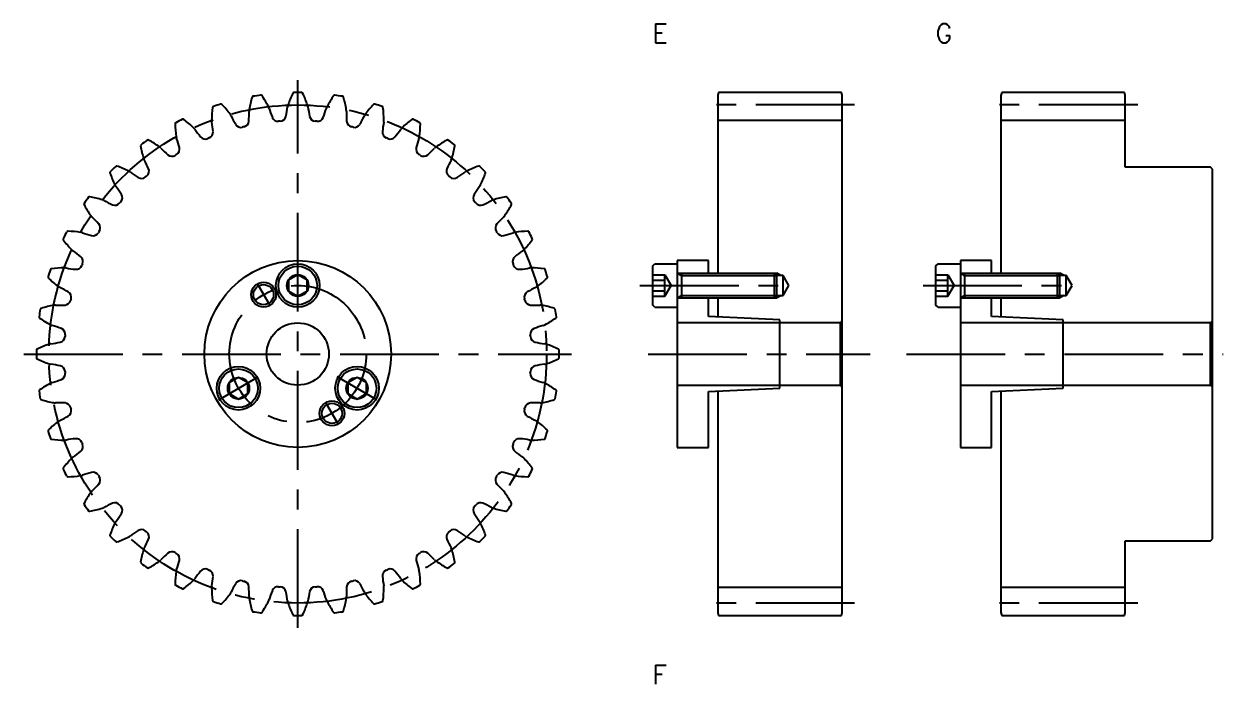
# Model space of a CAD drawing. Extents: x -2 to 191, y -18 to 208.
# Drawn here: x -2 to 190.7, y 102 to 208 of the extents above; entities that cross this region are included whole.
import ezdxf

# ---------------------------------------------------------------- set-up
doc = ezdxf.new("R2010")
doc.units = 0
doc.header["$LTSCALE"] = 0.5
doc.linetypes.add('CENTER', pattern=[50.8, 31.75, -6.35, 6.35, -6.35])
for name, color, linetype in [('MSM_CENTER', 1, 'CENTER'), ('MSM_CONTINUOUS', 7, 'CONTINUOUS'), ('MSM_NARROW', 5, 'CONTINUOUS'), ('MSM_PART_NUMBER', 7, 'CONTINUOUS')]:
    doc.layers.add(name, color=color, linetype=linetype)
doc.styles.get("Standard").update_dxf_attribs({"font": 'txt.shx', "height": 1, "bigfont": 'bigfont.shx'})

# ---------------------------------------------------------------- blocks, each defined once
blk = doc.blocks.new('*U6')
at = {"layer": 'MSM_PART_NUMBER'}
blk.add_text('F', height=3, dxfattribs=at).set_placement((99, 102))
blk = doc.blocks.new('*U8')
at = {"layer": 'MSM_PART_NUMBER'}
blk.add_text('E', height=3, dxfattribs=at).set_placement((99, 205))
blk = doc.blocks.new('*U9')
at = {"layer": 'MSM_PART_NUMBER'}
blk.add_text('G', height=3, dxfattribs=at).set_placement((144.5, 205))

msp = doc.modelspace()

# ---------------------------------------------------------------- linework, layer by layer
at = {"layer": 'MSM_CENTER'}
for p, q in [((42, 111), (42, 199)), ((131.5, 195), (107.5, 195)), ((177, 195), (153, 195)), ((35.45, 166.34), (37.55, 162.71)), ((97, 166), (121.51, 166)), ((142.5, 166), (167.01, 166)), ((-2, 155), (86, 155)), ((98.32, 155), (134, 155)), ((139.81, 155), (190.7, 155)), ((29.29, 147.66), (35.66, 151.34)), ((54.71, 147.66), (48.34, 151.34)), ((48.55, 143.66), (46.45, 147.29)), ((131.5, 115), (107.5, 115)), ((177, 115), (153, 115))]:
    msp.add_line(p, q, dxfattribs=at)
for radius in [40, 11]:
    msp.add_circle((42, 155), radius, dxfattribs=at)
at = {"layer": 'MSM_CONTINUOUS'}
for p, q in [((109.63, 197), (109.5, 196.5)), ((129.37, 197), (109.63, 197)), ((129.5, 196.5), (129.37, 197)), ((155.13, 197), (155, 196.5)), ((174.87, 197), (155.13, 197)), ((175, 196.5), (174.87, 197)), ((109.5, 196.5), (109.5, 168)), ((129.5, 113.5), (129.5, 196.5)), ((155, 196.5), (155, 168)), ((175, 185), (175, 196.5)), ((129.5, 192.5), (109.5, 192.5)), ((175, 192.5), (155, 192.5)), ((188.7, 185), (175, 185)), ((189, 184.7), (188.7, 185)), ((189, 125.3), (189, 184.7)), ((103, 170), (103, 140)), ((108, 170), (103, 170)), ((108, 168), (108, 170)), ((148.5, 170), (148.5, 140)), ((153.5, 170), (148.5, 170)), ((153.5, 168), (153.5, 170)), ((42, 167.73), (40.5, 166.87)), ((43.5, 166.87), (42, 167.73)), ((99, 169.1), (99.4, 169.5)), ((99, 169.1), (99, 162.9)), ((99, 167.73), (101, 167.73)), ((99.4, 169.5), (103, 169.5)), ((101, 167.73), (102, 166)), ((101, 164.27), (101, 167.73)), ((103, 168), (118.62, 168)), ((103.66, 168), (103.66, 164)), ((118.62, 164), (118.62, 168)), ((119, 167.62), (118.62, 168)), ((144.5, 169.1), (144.9, 169.5)), ((144.5, 169.1), (144.5, 162.9)), ((144.5, 167.73), (146.5, 167.73)), ((144.9, 169.5), (148.5, 169.5)), ((146.5, 167.73), (147.5, 166)), ((146.5, 164.27), (146.5, 167.73)), ((148.5, 168), (164.12, 168)), ((149.16, 168), (149.16, 164)), ((164.12, 164), (164.12, 168)), ((164.5, 167.62), (164.12, 168)), ((40.5, 166.87), (40.5, 165.13)), ((43.5, 165.13), (43.5, 166.87)), ((99, 166.87), (101, 166.87)), ((101, 164.27), (102, 166)), ((120, 167.62), (119, 167.62)), ((119, 164.38), (119, 167.62)), ((120.94, 166), (120, 167.62)), ((120, 164.38), (120, 167.62)), ((120, 164.38), (120.94, 166)), ((144.5, 166.87), (146.5, 166.87)), ((146.5, 164.27), (147.5, 166)), ((165.5, 167.62), (164.5, 167.62)), ((164.5, 164.38), (164.5, 167.62)), ((166.44, 166), (165.5, 167.62)), ((165.5, 164.38), (165.5, 167.62)), ((165.5, 164.38), (166.44, 166)), ((40.5, 165.13), (42, 164.27)), ((42, 164.27), (43.5, 165.13)), ((99, 165.13), (101, 165.13)), ((99, 164.27), (101, 164.27)), ((103, 164), (118.62, 164)), ((108, 161), (108, 164)), ((109.5, 164), (109.5, 160.93)), ((118.62, 164), (119, 164.38)), ((119, 164.38), (120, 164.38)), ((144.5, 165.13), (146.5, 165.13)), ((144.5, 164.27), (146.5, 164.27)), ((148.5, 164), (164.12, 164)), ((153.5, 161), (153.5, 164)), ((155, 164), (155, 160.93)), ((164.12, 164), (164.5, 164.38)), ((164.5, 164.38), (165.5, 164.38)), ((99.4, 162.5), (99, 162.9)), ((99.4, 162.5), (103, 162.5)), ((144.9, 162.5), (144.5, 162.9)), ((144.9, 162.5), (148.5, 162.5)), ((129.2, 160), (103, 160)), ((119.5, 160.5), (108, 161)), ((119.5, 149.5), (119.5, 160.5)), ((129.5, 160.3), (129.2, 160)), ((129.2, 150), (129.2, 160)), ((188.7, 160), (148.5, 160)), ((165, 160.5), (153.5, 161)), ((165, 149.5), (165, 160.5)), ((189, 160.3), (188.7, 160)), ((188.7, 150), (188.7, 160)), ((32.47, 151.23), (30.97, 150.37)), ((30.97, 150.37), (30.97, 148.63)), ((33.97, 150.37), (32.47, 151.23)), ((33.97, 148.63), (33.97, 150.37)), ((51.53, 151.23), (50.03, 150.37)), ((50.03, 150.37), (50.03, 148.63)), ((53.03, 150.37), (51.53, 151.23)), ((53.03, 148.63), (53.03, 150.37)), ((30.97, 148.63), (32.47, 147.77)), ((32.47, 147.77), (33.97, 148.63)), ((50.03, 148.63), (51.53, 147.77)), ((51.53, 147.77), (53.03, 148.63)), ((103, 150), (129.2, 150)), ((108, 149), (119.5, 149.5)), ((108, 140), (108, 149)), ((109.5, 149.07), (109.5, 113.5)), ((129.2, 150), (129.5, 149.7)), ((148.5, 150), (188.7, 150)), ((153.5, 149), (165, 149.5)), ((153.5, 140), (153.5, 149)), ((155, 149.07), (155, 113.5)), ((188.7, 150), (189, 149.7)), ((103, 140), (108, 140)), ((148.5, 140), (153.5, 140)), ((188.7, 125), (189, 125.3)), ((175, 113.5), (175, 125)), ((175, 125), (188.7, 125)), ((129.5, 117.5), (109.5, 117.5)), ((175, 117.5), (155, 117.5)), ((109.5, 113.5), (109.63, 113)), ((109.63, 113), (129.37, 113)), ((129.37, 113), (129.5, 113.5)), ((155, 113.5), (155.13, 113)), ((155.13, 113), (174.87, 113)), ((174.87, 113), (175, 113.5))]:
    msp.add_line(p, q, dxfattribs=at)
for centre, radius in [((42, 155), 15), ((42, 166), 3.5), ((42, 166), 3.1), ((42, 166), 1.73), ((36.5, 164.53), 1.62), ((42, 155), 5), ((32.47, 149.5), 3.5), ((32.47, 149.5), 3.1), ((51.53, 149.5), 3.5), ((51.53, 149.5), 3.1), ((32.47, 149.5), 1.73), ((51.53, 149.5), 1.73), ((47.5, 145.47), 1.62)]:
    msp.add_circle(centre, radius, dxfattribs=at)
for centre, radius, start, end in [((42, 155), 42, 98.1643, 99.8357), ((36.06, 196.38), 0.2, 35.6521, 98.1643), ((53.13, 190.9), 13.33, 153.3479, 162.25), ((41.39, 196.8), 0.2, 90.8357, 153.3478), ((42, 155), 42, 89.1643, 90.8357), ((42.61, 196.8), 0.2, 26.6521, 89.1643), ((30.87, 190.9), 13.33, 17.75, 26.6521), ((47.94, 196.38), 0.2, 81.8357, 144.3479), ((42, 155), 42, 80.1643, 81.8357), ((28.5, 194.56), 0.2, 108.8357, 171.3479), ((42, 155), 42, 107.1643, 108.8357), ((29.66, 194.94), 0.2, 44.6521, 107.1643), ((20.32, 185.71), 13.33, 35.75, 44.6521), ((47.37, 192.2), 13.33, 162.3479, 171.25), ((34.86, 196.19), 0.2, 99.8356, 162.3479), ((25.39, 188.72), 13.33, 26.75, 35.6521), ((35.83, 193.98), 1.65, 16.4896, 26.7501), ((24.5, 196.77), 16, 346.997, 352.5104), ((42, 194.47), 1.65, 162.2499, 172.5104), ((42, 194.47), 1.65, 7.4896, 17.7501), ((59.5, 196.77), 16, 187.4896, 193.003), ((48.17, 193.98), 1.65, 153.2499, 163.5104), ((58.61, 188.72), 13.33, 144.3479, 153.25), ((49.14, 196.19), 0.2, 17.6521, 80.1643), ((36.63, 192.2), 13.33, 8.75, 17.6521), ((63.68, 185.71), 13.33, 135.3479, 144.25), ((54.34, 194.94), 0.2, 72.8357, 135.3479), ((42, 155), 42, 71.1643, 72.8357), ((55.5, 194.56), 0.2, 8.6521, 71.1643), ((23.57, 192.52), 0.2, 53.6521, 116.1643), ((41.49, 192.59), 13.33, 171.3479, 180.25), ((29.8, 192.53), 1.65, 25.4896, 35.7501), ((45.74, 200.13), 16, 205.4896, 211.003), ((18.18, 193.52), 16, 355.997, 1.5104), ((35.83, 193.98), 1.65, 171.2499, 181.5104), ((52.75, 198.99), 16, 196.4896, 202.003), ((38.84, 193.37), 1, 202.003, 274.7056), ((39.12, 193.39), 1, 274.2944, 346.997), ((44.88, 193.39), 1, 193.003, 265.7056), ((45.16, 193.37), 1, 265.2944, 337.997), ((31.25, 198.99), 16, 337.997, 343.5104), ((48.17, 193.98), 1.65, 358.4896, 8.7501), ((65.82, 193.52), 16, 178.4896, 184.003), ((38.26, 200.13), 16, 328.997, 334.5104), ((54.2, 192.53), 1.65, 144.2499, 154.5104), ((42.51, 192.59), 13.33, 359.75, 8.6521), ((60.43, 192.52), 0.2, 63.8357, 126.3478), ((22.48, 191.96), 0.2, 117.8357, 180.3479), ((35.62, 192.04), 13.33, 180.3479, 189.25), ((42, 155), 42, 116.1643, 117.8357), ((15.78, 181.94), 13.33, 44.75, 53.6521), ((24.08, 190.16), 1.65, 34.4896, 44.7501), ((38.63, 200.16), 16, 214.4896, 220.003), ((29.8, 192.53), 1.65, 180.2499, 190.5104), ((12.45, 189.32), 16, 4.997, 10.5104), ((32.88, 192.4), 1, 211.003, 283.7056), ((42, 155), 37.5, 103.2944, 103.7056), ((33.15, 192.47), 1, 283.2944, 355.997), ((42, 155), 37.5, 94.2944, 94.7056), ((42, 155), 37.5, 85.2944, 85.7056), ((50.85, 192.47), 1, 184.003, 256.7056), ((42, 155), 37.5, 76.2944, 76.7056), ((51.12, 192.4), 1, 256.2944, 328.997), ((71.55, 189.32), 16, 169.4896, 175.003), ((54.2, 192.53), 1.65, 349.4896, 359.7501), ((45.37, 200.16), 16, 319.997, 325.5104), ((59.92, 190.16), 1.65, 135.2499, 145.5104), ((68.22, 181.94), 13.33, 126.3479, 135.25), ((42, 155), 42, 62.1643, 63.8357), ((48.38, 192.04), 13.33, 350.75, 359.6521), ((61.52, 191.96), 0.2, 359.6521, 62.1643), ((42, 155), 42, 125.1643, 126.8357), ((17.93, 189.17), 0.2, 62.6521, 125.1643), ((11.89, 177.51), 13.33, 53.75, 62.6521), ((24.08, 190.16), 1.65, 189.2499, 199.5104), ((7.45, 184.27), 16, 13.997, 19.5104), ((27.14, 190.52), 1, 220.003, 292.7056), ((42, 155), 37.5, 112.2944, 112.7056), ((27.39, 190.62), 1, 292.2944, 4.997), ((56.61, 190.62), 1, 175.003, 247.7056), ((42, 155), 37.5, 67.2944, 67.7056), ((56.86, 190.52), 1, 247.2944, 319.997), ((76.55, 184.27), 16, 160.4896, 166.003), ((59.92, 190.16), 1.65, 340.4896, 350.7501), ((72.11, 177.51), 13.33, 117.3479, 126.25), ((66.07, 189.17), 0.2, 54.8357, 117.3478), ((42, 155), 42, 53.1643, 54.8357), ((16.94, 188.45), 0.2, 126.8357, 189.3479), ((29.9, 190.59), 13.33, 189.3479, 198.25), ((18.8, 186.93), 1.65, 43.4896, 53.7501), ((31.61, 199.08), 16, 223.4896, 229.003), ((21.77, 187.75), 1, 229.003, 301.7056), ((42, 155), 37.5, 121.2944, 121.7056), ((22, 187.9), 1, 301.2944, 13.997), ((62, 187.9), 1, 166.003, 238.7056), ((42, 155), 37.5, 58.2944, 58.7056), ((62.23, 187.75), 1, 238.2944, 310.997), ((52.39, 199.08), 16, 310.997, 316.5104), ((65.2, 186.93), 1.65, 126.2499, 136.5104), ((54.1, 190.59), 13.33, 341.75, 350.6521), ((67.06, 188.45), 0.2, 350.6521, 53.1643), ((42, 155), 42, 134.1643, 135.8357), ((12.88, 184.99), 0.2, 71.6521, 134.1643), ((8.74, 172.52), 13.33, 62.75, 71.6521), ((18.8, 186.93), 1.65, 198.2499, 208.5104), ((3.29, 178.5), 16, 22.997, 28.5104), ((80.71, 178.5), 16, 151.4896, 157.003), ((65.2, 186.93), 1.65, 331.4896, 341.7501), ((75.26, 172.52), 13.33, 108.3479, 117.25), ((71.12, 184.99), 0.2, 45.8357, 108.3479), ((42, 155), 42, 44.1643, 45.8357), ((12.01, 184.12), 0.2, 135.8357, 198.3479), ((24.48, 188.26), 13.33, 198.3479, 207.25), ((14.09, 182.91), 1.65, 52.4896, 62.7501), ((24.84, 196.91), 16, 232.4896, 238.003), ((16.89, 184.19), 1, 238.003, 310.7056), ((42, 155), 37.5, 130.2944, 130.7056), ((17.1, 184.37), 1, 310.2944, 22.997), ((66.9, 184.37), 1, 157.003, 229.7056), ((42, 155), 37.5, 49.2944, 49.7056), ((67.11, 184.19), 1, 229.2944, 301.997), ((59.16, 196.91), 16, 301.997, 307.5104), ((69.91, 182.91), 1.65, 117.2499, 127.5104), ((59.52, 188.26), 13.33, 332.75, 341.6521), ((71.99, 184.12), 0.2, 341.6521, 44.1643), ((14.09, 182.91), 1.65, 207.2499, 217.5104), ((0.09, 172.16), 16, 31.997, 37.5104), ((83.91, 172.16), 16, 142.4896, 148.003), ((69.91, 182.91), 1.65, 322.4896, 332.7501), ((42, 155), 42, 143.1643, 144.8357), ((8.55, 180.06), 0.2, 80.6521, 143.1643), ((6.41, 167.1), 13.33, 71.75, 80.6521), ((10.07, 178.2), 1.65, 61.4896, 71.7501), ((18.5, 193.71), 16, 241.4896, 247.003), ((12.63, 179.9), 1, 247.003, 319.7056), ((42, 155), 37.5, 139.2944, 139.7056), ((12.81, 180.11), 1, 319.2944, 31.997), ((71.19, 180.11), 1, 148.003, 220.7056), ((42, 155), 37.5, 40.2944, 40.7056), ((71.37, 179.9), 1, 220.2944, 292.997), ((65.5, 193.71), 16, 292.997, 298.5104), ((73.93, 178.2), 1.65, 108.2499, 118.5104), ((77.59, 167.1), 13.33, 99.3479, 108.25), ((75.45, 180.06), 0.2, 36.8357, 99.3479), ((42, 155), 42, 35.1643, 36.8357), ((7.83, 179.07), 0.2, 144.8357, 207.3479), ((19.49, 185.11), 13.33, 207.3479, 216.25), ((64.51, 185.11), 13.33, 323.75, 332.6521), ((76.17, 179.07), 0.2, 332.6521, 35.1643), ((10.07, 178.2), 1.65, 216.2499, 226.5104), ((-2.08, 165.39), 16, 40.997, 46.5104), ((9.25, 175.23), 1, 328.2944, 40.997), ((74.75, 175.23), 1, 139.003, 211.7056), ((86.08, 165.39), 16, 133.4896, 139.003), ((73.93, 178.2), 1.65, 313.4896, 323.7501), ((4.48, 173.43), 0.2, 153.8357, 216.3479), ((42, 155), 42, 152.1643, 153.8357), ((5.04, 174.52), 0.2, 89.6521, 152.1643), ((4.96, 161.38), 13.33, 80.75, 89.6521), ((6.84, 172.92), 1.65, 70.4896, 80.7501), ((12.73, 189.55), 16, 250.4896, 256.003), ((9.1, 175), 1, 256.003, 328.7056), ((42, 155), 37.5, 148.2944, 148.7056), ((42, 155), 37.5, 31.2944, 31.7056), ((74.9, 175), 1, 211.2944, 283.997), ((71.27, 189.55), 16, 283.997, 289.5104), ((77.16, 172.92), 1.65, 99.2499, 109.5104), ((79.04, 161.38), 13.33, 90.3479, 99.25), ((78.96, 174.52), 0.2, 27.8357, 90.3479), ((42, 155), 42, 26.1643, 27.8357), ((79.52, 173.43), 0.2, 323.6521, 26.1643), ((15.06, 181.22), 13.33, 216.3479, 225.25), ((6.84, 172.92), 1.65, 225.2499, 235.5104), ((-3.16, 158.37), 16, 49.997, 55.5104), ((87.16, 158.37), 16, 124.4896, 130.003), ((77.16, 172.92), 1.65, 304.4896, 314.7501), ((68.94, 181.22), 13.33, 314.75, 323.6521), ((6.48, 169.86), 1, 337.2944, 49.997), ((77.52, 169.86), 1, 130.003, 202.7056), ((42, 155), 42, 161.1643, 162.8357), ((2.44, 168.5), 0.2, 98.6521, 161.1643), ((4.41, 155.51), 13.33, 89.75, 98.6521), ((4.47, 167.2), 1.65, 79.4896, 89.7501), ((7.68, 184.55), 16, 259.4896, 265.003), ((6.38, 169.61), 1, 265.003, 337.7056), ((42, 155), 37.5, 157.2944, 157.7056), ((42, 155), 37.5, 22.2944, 22.7056), ((77.62, 169.61), 1, 202.2944, 274.997), ((76.32, 184.55), 16, 274.997, 280.5104), ((79.53, 167.2), 1.65, 90.2499, 100.5104), ((79.59, 155.51), 13.33, 81.3479, 90.25), ((81.56, 168.5), 0.2, 18.8357, 81.3479), ((42, 155), 42, 17.1643, 18.8357), ((2.06, 167.34), 0.2, 162.8357, 225.3479), ((11.29, 176.68), 13.33, 225.3479, 234.25), ((4.47, 167.2), 1.65, 234.2499, 244.5104), ((79.53, 167.2), 1.65, 295.4896, 305.7501), ((72.71, 176.68), 13.33, 305.75, 314.6521), ((81.94, 167.34), 0.2, 314.6521, 17.1643), ((-3.13, 151.26), 16, 58.997, 64.5104), ((4.6, 164.12), 1, 346.2944, 58.997), ((42, 155), 37.5, 166.2944, 166.7056), ((79.4, 164.12), 1, 121.003, 193.7056), ((42, 155), 37.5, 13.2944, 13.7056), ((87.13, 151.26), 16, 115.4896, 121.003), ((42, 155), 42, 170.1643, 171.8357), ((0.81, 162.14), 0.2, 107.6521, 170.1643), ((4.8, 149.63), 13.33, 98.75, 107.6521), ((3.02, 161.17), 1.65, 88.4896, 98.7501), ((3.48, 178.82), 16, 268.4896, 274.003), ((4.53, 163.85), 1, 274.003, 346.7056), ((79.47, 163.85), 1, 193.2944, 265.997), ((80.52, 178.82), 16, 265.997, 271.5104), ((80.98, 161.17), 1.65, 81.2499, 91.5104), ((79.2, 149.63), 13.33, 72.3479, 81.25), ((83.19, 162.14), 0.2, 9.8357, 72.3479), ((42, 155), 42, 8.1643, 9.8357), ((0.62, 160.94), 0.2, 171.8357, 234.3479), ((8.28, 171.61), 13.33, 234.3479, 243.25), ((75.72, 171.61), 13.33, 296.75, 305.6521), ((83.38, 160.94), 0.2, 305.6521, 8.1643), ((3.02, 161.17), 1.65, 243.2499, 253.5104), ((-1.99, 144.25), 16, 67.997, 73.5104), ((3.63, 158.16), 1, 355.2944, 67.997), ((42, 155), 37.5, 175.2944, 175.7056), ((80.37, 158.16), 1, 112.003, 184.7056), ((42, 155), 37.5, 4.2944, 4.7056), ((85.99, 144.25), 16, 106.4896, 112.003), ((80.98, 161.17), 1.65, 286.4896, 296.7501), ((6.1, 143.87), 13.33, 107.75, 116.6521), ((2.53, 155), 1.65, 97.4896, 107.7501), ((0.23, 172.5), 16, 277.4896, 283.003), ((3.61, 157.88), 1, 283.003, 355.7056), ((80.39, 157.88), 1, 184.2944, 256.997), ((83.77, 172.5), 16, 256.997, 262.5104), ((81.47, 155), 1.65, 72.2499, 82.5104), ((77.9, 143.87), 13.33, 63.3479, 72.25), ((0.2, 155.61), 0.2, 116.6521, 179.1643), ((42, 155), 42, 179.1643, 180.8357), ((0.2, 154.39), 0.2, 180.8357, 243.3479), ((6.1, 166.13), 13.33, 243.3479, 252.25), ((77.9, 166.13), 13.33, 287.75, 296.6521), ((83.8, 155.61), 0.2, 0.8357, 63.3479), ((83.8, 154.39), 0.2, 296.6521, 359.1643), ((42, 155), 42, 359.1643, 0.8357), ((2.53, 155), 1.65, 252.2499, 262.5104), ((0.23, 137.5), 16, 76.997, 82.5104), ((3.61, 152.12), 1, 4.2944, 76.997), ((80.39, 152.12), 1, 103.003, 175.7056), ((83.77, 137.5), 16, 97.4896, 103.003), ((81.47, 155), 1.65, 277.4896, 287.7501), ((3.02, 148.83), 1.65, 106.4896, 116.7501), ((-1.99, 165.75), 16, 286.4896, 292.003), ((3.63, 151.84), 1, 292.003, 4.7056), ((42, 155), 37.5, 184.2944, 184.7056), ((42, 155), 37.5, 355.2944, 355.7056), ((80.37, 151.84), 1, 175.2944, 247.997), ((85.99, 165.75), 16, 247.997, 253.5104), ((80.98, 148.83), 1.65, 63.2499, 73.5104), ((0.62, 149.06), 0.2, 125.6521, 188.1643), ((42, 155), 42, 188.1643, 189.8357), ((8.28, 138.39), 13.33, 116.75, 125.6521), ((75.72, 138.39), 13.33, 54.3479, 63.25), ((42, 155), 42, 350.1643, 351.8357), ((83.38, 149.06), 0.2, 351.8357, 54.3479), ((0.81, 147.86), 0.2, 189.8357, 252.3479), ((4.8, 160.37), 13.33, 252.3479, 261.25), ((3.02, 148.83), 1.65, 261.2499, 271.5104), ((3.48, 131.18), 16, 85.997, 91.5104), ((4.53, 146.15), 1, 13.2944, 85.997), ((79.47, 146.15), 1, 94.003, 166.7056), ((80.52, 131.18), 16, 88.4896, 94.003), ((80.98, 148.83), 1.65, 268.4896, 278.7501), ((79.2, 160.37), 13.33, 278.75, 287.6521), ((83.19, 147.86), 0.2, 287.6521, 350.1643), ((-3.13, 158.74), 16, 295.4896, 301.003), ((4.6, 145.88), 1, 301.003, 13.7056), ((42, 155), 37.5, 193.2944, 193.7056), ((79.4, 145.88), 1, 166.2944, 238.997), ((42, 155), 37.5, 346.2944, 346.7056), ((87.13, 158.74), 16, 238.997, 244.5104), ((2.06, 142.66), 0.2, 134.6521, 197.1643), ((42, 155), 42, 197.1643, 198.8357), ((11.29, 133.32), 13.33, 125.75, 134.6521), ((4.47, 142.8), 1.65, 115.4896, 125.7501), ((79.53, 142.8), 1.65, 54.2499, 64.5104), ((72.71, 133.32), 13.33, 45.3479, 54.25), ((42, 155), 42, 341.1643, 342.8357), ((81.94, 142.66), 0.2, 342.8357, 45.3479), ((2.44, 141.5), 0.2, 198.8357, 261.3479), ((4.41, 154.49), 13.33, 261.3479, 270.25), ((4.47, 142.8), 1.65, 270.2499, 280.5104), ((7.68, 125.45), 16, 94.997, 100.5104), ((6.38, 140.39), 1, 22.2944, 94.997), ((42, 155), 37.5, 202.2944, 202.7056), ((42, 155), 37.5, 337.2944, 337.7056), ((77.62, 140.39), 1, 85.003, 157.7056), ((76.32, 125.45), 16, 79.4896, 85.003), ((79.53, 142.8), 1.65, 259.4896, 269.7501), ((79.59, 154.49), 13.33, 269.75, 278.6521), ((81.56, 141.5), 0.2, 278.6521, 341.1643), ((-3.16, 151.63), 16, 304.4896, 310.003), ((6.48, 140.14), 1, 310.003, 22.7056), ((77.52, 140.14), 1, 157.2944, 229.997), ((87.16, 151.63), 16, 229.997, 235.5104), ((15.06, 128.78), 13.33, 134.75, 143.6521), ((6.84, 137.08), 1.65, 124.4896, 134.7501), ((77.16, 137.08), 1.65, 45.2499, 55.5104), ((68.94, 128.78), 13.33, 36.3479, 45.25), ((4.48, 136.57), 0.2, 143.6521, 206.1643), ((42, 155), 42, 206.1643, 207.8357), ((5.04, 135.48), 0.2, 207.8357, 270.3479), ((4.96, 148.62), 13.33, 270.3479, 279.25), ((6.84, 137.08), 1.65, 279.2499, 289.5104), ((12.73, 120.45), 16, 103.997, 109.5104), ((9.1, 135), 1, 31.2944, 103.997), ((42, 155), 37.5, 211.2944, 211.7056), ((9.25, 134.77), 1, 319.003, 31.7056), ((74.75, 134.77), 1, 148.2944, 220.997), ((42, 155), 37.5, 328.2944, 328.7056), ((74.9, 135), 1, 76.003, 148.7056), ((71.27, 120.45), 16, 70.4896, 76.003), ((77.16, 137.08), 1.65, 250.4896, 260.7501), ((79.04, 148.62), 13.33, 260.75, 269.6521), ((78.96, 135.48), 0.2, 269.6521, 332.1643), ((42, 155), 42, 332.1643, 333.8357), ((79.52, 136.57), 0.2, 333.8357, 36.3479), ((10.07, 131.8), 1.65, 133.4896, 143.7501), ((-2.08, 144.61), 16, 313.4896, 319.003), ((86.08, 144.61), 16, 220.997, 226.5104), ((73.93, 131.8), 1.65, 36.2499, 46.5104), ((19.49, 124.89), 13.33, 143.75, 152.6521), ((12.63, 130.1), 1, 40.2944, 112.997), ((71.37, 130.1), 1, 67.003, 139.7056), ((64.51, 124.89), 13.33, 27.3479, 36.25), ((7.83, 130.93), 0.2, 152.6521, 215.1643), ((42, 155), 42, 215.1643, 216.8357), ((8.55, 129.94), 0.2, 216.8357, 279.3479), ((6.41, 142.9), 13.33, 279.3479, 288.25), ((10.07, 131.8), 1.65, 288.2499, 298.5104), ((18.5, 116.29), 16, 112.997, 118.5104), ((0.09, 137.84), 16, 322.4896, 328.003), ((42, 155), 37.5, 220.2944, 220.7056), ((12.81, 129.89), 1, 328.003, 40.7056), ((71.19, 129.89), 1, 139.2944, 211.997), ((83.91, 137.84), 16, 211.997, 217.5104), ((42, 155), 37.5, 319.2944, 319.7056), ((65.5, 116.29), 16, 61.4896, 67.003), ((73.93, 131.8), 1.65, 241.4896, 251.7501), ((77.59, 142.9), 13.33, 251.75, 260.6521), ((75.45, 129.94), 0.2, 260.6521, 323.1643), ((42, 155), 42, 323.1643, 324.8357), ((76.17, 130.93), 0.2, 324.8357, 27.3479), ((24.48, 121.74), 13.33, 152.75, 161.6521), ((14.09, 127.09), 1.65, 142.4896, 152.7501), ((69.91, 127.09), 1.65, 27.2499, 37.5104), ((59.52, 121.74), 13.33, 18.3479, 27.25), ((12.01, 125.88), 0.2, 161.6521, 224.1643), ((42, 155), 42, 224.1643, 225.8357), ((8.74, 137.48), 13.33, 288.3479, 297.25), ((14.09, 127.09), 1.65, 297.2499, 307.5104), ((24.84, 113.09), 16, 121.997, 127.5104), ((16.89, 125.81), 1, 49.2944, 121.997), ((42, 155), 37.5, 229.2944, 229.7056), ((17.1, 125.63), 1, 337.003, 49.7056), ((66.9, 125.63), 1, 130.2944, 202.997), ((42, 155), 37.5, 310.2944, 310.7056), ((67.11, 125.81), 1, 58.003, 130.7056), ((59.16, 113.09), 16, 52.4896, 58.003), ((69.91, 127.09), 1.65, 232.4896, 242.7501), ((75.26, 137.48), 13.33, 242.75, 251.6521), ((42, 155), 42, 314.1643, 315.8357), ((71.99, 125.88), 0.2, 315.8357, 18.3479), ((12.88, 125.01), 0.2, 225.8357, 288.3479), ((29.9, 119.41), 13.33, 161.75, 170.6521), ((18.8, 123.07), 1.65, 151.4896, 161.7501), ((3.29, 131.5), 16, 331.4896, 337.003), ((80.71, 131.5), 16, 202.997, 208.5104), ((65.2, 123.07), 1.65, 18.2499, 28.5104), ((54.1, 119.41), 13.33, 9.3479, 18.25), ((71.12, 125.01), 0.2, 251.6521, 314.1643), ((16.94, 121.55), 0.2, 170.6521, 233.1643), ((11.89, 132.49), 13.33, 297.3479, 306.25), ((18.8, 123.07), 1.65, 306.2499, 316.5104), ((31.61, 110.92), 16, 130.997, 136.5104), ((21.77, 122.25), 1, 58.2944, 130.997), ((42, 155), 37.5, 238.2944, 238.7056), ((22, 122.1), 1, 346.003, 58.7056), ((7.45, 125.73), 16, 340.4896, 346.003), ((62, 122.1), 1, 121.2944, 193.997), ((76.55, 125.73), 16, 193.997, 199.5104), ((42, 155), 37.5, 301.2944, 301.7056), ((62.23, 122.25), 1, 49.003, 121.7056), ((52.39, 110.92), 16, 43.4896, 49.003), ((65.2, 123.07), 1.65, 223.4896, 233.7501), ((72.11, 132.49), 13.33, 233.75, 242.6521), ((67.06, 121.55), 0.2, 306.8357, 9.3479), ((42, 155), 42, 233.1643, 234.8357), ((17.93, 120.83), 0.2, 234.8357, 297.3479), ((35.62, 117.96), 13.33, 170.75, 179.6521), ((24.08, 119.84), 1.65, 160.4896, 170.7501), ((38.63, 109.84), 16, 139.997, 145.5104), ((27.14, 119.48), 1, 67.2944, 139.997), ((42, 155), 37.5, 247.2944, 247.7056), ((27.39, 119.38), 1, 355.003, 67.7056), ((56.61, 119.38), 1, 112.2944, 184.997), ((42, 155), 37.5, 292.2944, 292.7056), ((56.86, 119.48), 1, 40.003, 112.7056), ((45.37, 109.84), 16, 34.4896, 40.003), ((59.92, 119.84), 1.65, 9.2499, 19.5104), ((48.38, 117.96), 13.33, 0.3479, 9.25), ((66.07, 120.83), 0.2, 242.6521, 305.1643), ((42, 155), 42, 305.1643, 306.8357), ((22.48, 118.04), 0.2, 179.6521, 242.1643), ((42, 155), 42, 242.1643, 243.8357), ((15.78, 128.06), 13.33, 306.3479, 315.25), ((24.08, 119.84), 1.65, 315.2499, 325.5104), ((29.8, 117.47), 1.65, 169.4896, 179.7501), ((12.45, 120.68), 16, 349.4896, 355.003), ((45.74, 109.87), 16, 148.997, 154.5104), ((32.88, 117.6), 1, 76.2944, 148.997), ((42, 155), 37.5, 256.2944, 256.7056), ((33.15, 117.53), 1, 4.003, 76.7056), ((18.18, 116.48), 16, 358.4896, 4.003), ((38.84, 116.63), 1, 85.2944, 157.997), ((42, 155), 37.5, 265.2944, 265.7056), ((39.12, 116.61), 1, 13.003, 85.7056), ((44.88, 116.61), 1, 94.2944, 166.997), ((42, 155), 37.5, 274.2944, 274.7056), ((45.16, 116.63), 1, 22.003, 94.7056), ((65.82, 116.48), 16, 175.997, 181.5104), ((50.85, 117.53), 1, 103.2944, 175.997), ((42, 155), 37.5, 283.2944, 283.7056), ((51.12, 117.6), 1, 31.003, 103.7056), ((38.26, 109.87), 16, 25.4896, 31.003), ((71.55, 120.68), 16, 184.997, 190.5104), ((54.2, 117.47), 1.65, 0.2499, 10.5104), ((59.92, 119.84), 1.65, 214.4896, 224.7501), ((68.22, 128.06), 13.33, 224.75, 233.6521), ((42, 155), 42, 296.1643, 297.8357), ((61.52, 118.04), 0.2, 297.8357, 0.3479), ((23.57, 117.48), 0.2, 243.8357, 306.3479), ((41.49, 117.41), 13.33, 179.75, 188.6521), ((20.32, 124.29), 13.33, 315.3479, 324.25), ((29.8, 117.47), 1.65, 324.2499, 334.5104), ((35.83, 116.02), 1.65, 178.4896, 188.7501), ((47.37, 117.8), 13.33, 188.75, 197.6521), ((52.75, 111.01), 16, 157.997, 163.5104), ((24.5, 113.23), 16, 7.4896, 13.003), ((59.5, 113.23), 16, 166.997, 172.5104), ((31.25, 111.01), 16, 16.4896, 22.003), ((36.63, 117.8), 13.33, 342.3479, 351.25), ((48.17, 116.02), 1.65, 351.2499, 1.5104), ((54.2, 117.47), 1.65, 205.4896, 215.7501), ((63.68, 124.29), 13.33, 215.75, 224.6521), ((42.51, 117.41), 13.33, 351.3479, 0.25), ((60.43, 117.48), 0.2, 233.6521, 296.1643), ((28.5, 115.44), 0.2, 188.6521, 251.1643), ((42, 155), 42, 251.1643, 252.8357), ((29.66, 115.06), 0.2, 252.8357, 315.3479), ((34.86, 113.81), 0.2, 197.6521, 260.1643), ((25.39, 121.28), 13.33, 324.3479, 333.25), ((35.83, 116.02), 1.65, 333.2499, 343.5104), ((42, 115.53), 1.65, 187.4896, 197.7501), ((53.13, 119.1), 13.33, 197.75, 206.6521), ((30.87, 119.1), 13.33, 333.3479, 342.25), ((42, 115.53), 1.65, 342.2499, 352.5104), ((48.17, 116.02), 1.65, 196.4896, 206.7501), ((58.61, 121.28), 13.33, 206.75, 215.6521), ((49.14, 113.81), 0.2, 279.8357, 342.3479), ((54.34, 115.06), 0.2, 224.6521, 287.1643), ((42, 155), 42, 287.1643, 288.8357), ((55.5, 115.44), 0.2, 288.8357, 351.3479), ((42, 155), 42, 260.1643, 261.8357), ((36.06, 113.62), 0.2, 261.8357, 324.3479), ((41.39, 113.2), 0.2, 206.6521, 269.1643), ((42, 155), 42, 269.1643, 270.8357), ((42.61, 113.2), 0.2, 270.8357, 333.3479), ((47.94, 113.62), 0.2, 215.6521, 278.1643), ((42, 155), 42, 278.1643, 279.8357)]:
    msp.add_arc(centre, radius, start, end, dxfattribs=at)
at = {"layer": 'MSM_NARROW'}
for p, q in [((103, 168), (103.66, 167.62)), ((118.62, 168), (119, 168)), ((119, 164), (119, 168)), ((119.66, 167.62), (119, 168)), ((148.5, 168), (149.16, 167.62)), ((164.12, 168), (164.5, 168)), ((164.5, 164), (164.5, 168)), ((165.16, 167.62), (164.5, 168)), ((103.66, 167.62), (119, 167.62)), ((149.16, 167.62), (164.5, 167.62)), ((103, 164), (103.66, 164.38)), ((103.66, 164.38), (119, 164.38)), ((118.62, 164), (119, 164)), ((119.66, 164.38), (119, 164)), ((148.5, 164), (149.16, 164.38)), ((149.16, 164.38), (164.5, 164.38)), ((164.12, 164), (164.5, 164)), ((165.16, 164.38), (164.5, 164))]:
    msp.add_line(p, q, dxfattribs=at)
for centre in [(36.5, 164.53), (47.5, 145.47)]:
    msp.add_circle(centre, 2, dxfattribs=at)

# ---------------------------------------------------------------- block references
at = {"layer": 'MSM_CONTINUOUS'}
for name in ['*U8', '*U9', '*U6']:
    msp.add_blockref(name, (0, 0), dxfattribs=at)

doc.saveas('drawing.dxf')
